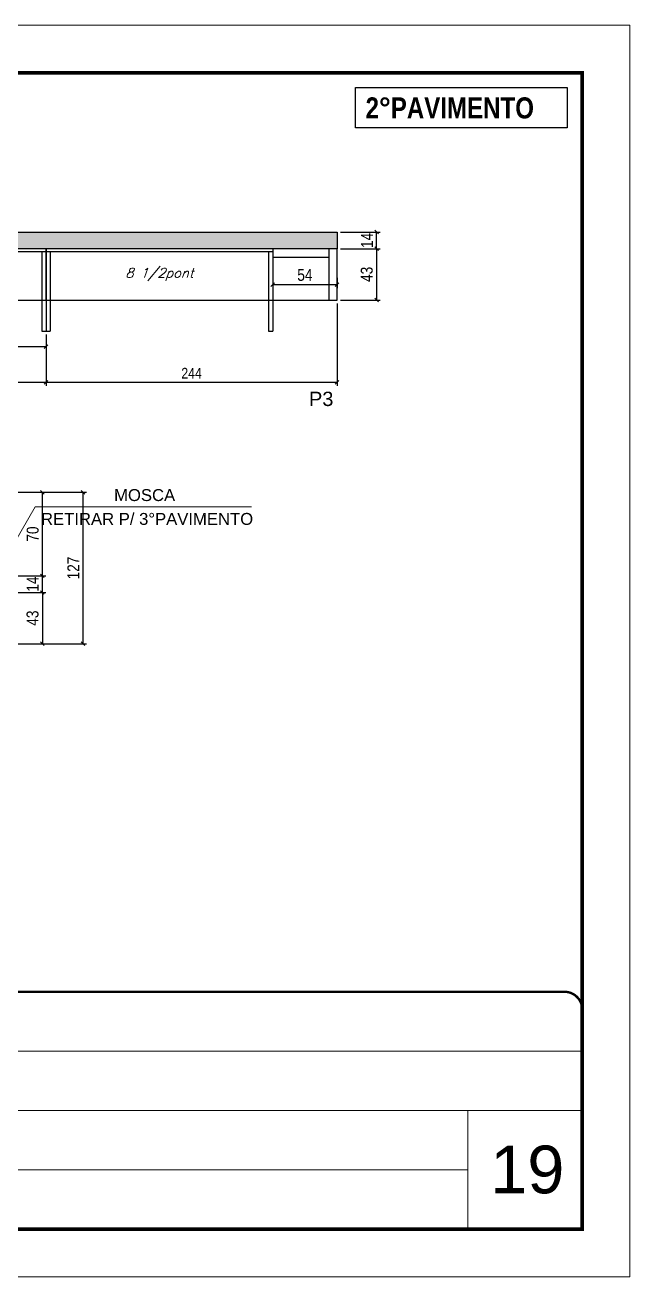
# Model space of a CAD drawing. Extents: x 3330 to 22105, y 1197 to 30204.
# Drawn here: x 17007 to 17515, y 24169 to 25219 of the extents above; entities that cross this region are included whole.
import ezdxf
from ezdxf.enums import TextEntityAlignment as Align

# ---------------------------------------------------------------- set-up
doc = ezdxf.new("R2010")
doc.units = 0
doc.linetypes.add('CONTINUO', pattern=[0])
doc.linetypes.add('DASHED', pattern=[0.75, 0.5, -0.25])
for name, color, linetype in [('5', 5, 'Continuous'), ('COTA', 241, 'Continuous'), ('NOMENCLATURA', 7, 'Continuous'), ('Painéis', 200, 'Continuous'), ('SARR_2.2x7', 40, 'Continuous'), ('SARR_3.5x7', 81, 'Continuous'), ('texto', 7, 'Continuous')]:
    doc.layers.add(name, color=color, linetype=linetype)
for name, color, linetype, lineweight in [('CARIMBO', 255, 'Continuous', 9), ('Folhas', 255, 'Continuous', 9), ('Hachura', 251, 'Continuous', 9), ('SARRAFO DE PRESSAO', 251, 'DASHED', 9)]:
    doc.layers.add(name, color=color, linetype=linetype, lineweight=lineweight)
doc.styles.add('ARIAL', font='arial.ttf')
doc.styles.add('COTA TECNICA', font='techl___.ttf', dxfattribs={"height": 10})
doc.styles.add('COTA TECNICA-50', font='techl___.ttf', dxfattribs={"height": 9})
doc.styles.add('Romans', font='romans.shx')
doc.styles.get("Standard").update_dxf_attribs({"font": 'arial.ttf'})
doc.styles.add('TECNICA', font='techb___.ttf', dxfattribs={"height": 10})
doc.dimstyles.new('3x', dxfattribs={"dimtxt": 10, "dimasz": 5, "dimexe": 7, "dimexo": 5, "dimgap": 4, "dimtad": 1, "dimdec": 4, "dimlfac": 0.333333, "dimdsep": 46, "dimtxsty": 'Standard', "dimblk": 'DOT', "dimcen": 0.09, "dimclrd": 1, "dimclre": 1, "dimclrt": 2, "dimadec": 0, "dimazin": 2, "dimtfac": 1, "dimtdec": 4, "dimtmove": 0, "dimatfit": 3, "dimldrblk": 'DOT', "dimfxl": 1, "dimtolj": 1, "dimtzin": 0, "dimlwd": 9, "dimlwe": 9, "dimarcsym": 0})
doc.dimstyles.new('COTA PAINEL-50', dxfattribs={"dimtxt": 9, "dimasz": 3, "dimexe": 3, "dimexo": 3, "dimgap": 3, "dimtad": 1, "dimdec": 1, "dimzin": 12, "dimdsep": 46, "dimtxsty": 'COTA TECNICA-50', "dimblk1": 'OBLIQUE', "dimblk2": 'OBLIQUE', "dimsah": 1, "dimcen": 0.9, "dimclrd": 4, "dimclre": 4, "dimclrt": 240, "dimadec": 1, "dimazin": 3, "dimtfac": 1, "dimtdec": 1, "dimtmove": 0, "dimatfit": 3, "dimfxl": 1, "dimtolj": 1, "dimtzin": 12, "dimarcsym": 0})
doc.dimstyles.new('PAINEL', dxfattribs={"dimtxt": 10, "dimasz": 3, "dimexe": 3, "dimexo": 3, "dimgap": 3, "dimtad": 1, "dimdec": 1, "dimzin": 12, "dimdsep": 46, "dimtxsty": 'COTA TECNICA', "dimblk1": 'OBLIQUE', "dimblk2": 'OBLIQUE', "dimsah": 1, "dimcen": 0.9, "dimclrd": 4, "dimclre": 4, "dimclrt": 240, "dimadec": 1, "dimazin": 3, "dimtfac": 1, "dimtdec": 1, "dimtmove": 0, "dimatfit": 3, "dimfxl": 1, "dimtolj": 1, "dimtzin": 12, "dimarcsym": 0})

# ---------------------------------------------------------------- blocks, each defined once
blk = doc.blocks.new('9999999999')
at = {"color": 30, "linetype": 'CONTINUO'}
for p, q in [((98564.6, 34379.6), (99584, 34379.6)), ((98564.6, 34329.8), (99488, 34329.8)), ((99584, 34329.8), (99488, 34329.8)), ((99488, 34329.8), (99488, 34230.2)), ((98564.6, 34280), (99488, 34280))]:
    blk.add_line(p, q, dxfattribs=at)
at = {"color": 30, "linetype": 'CONTINUO', "const_width": 2}
blk.add_lwpolyline([(99584, 34230.2), (99584, 34414.4, 0.414214), (99569, 34429.4), (98229, 34429.4, 0.414214), (98214, 34414.4), (98214, 34245.2, 0.414214), (98229, 34230.2), (99584, 34230.2)], format="xyb", dxfattribs=at)
at = {"layer": 'Folhas'}
blk.add_lwpolyline([(98139, 34190.2), (99624, 34190.2), (99624, 35240.2), (98139, 35240.2)], close=True, dxfattribs=at)
at = {"layer": 'Folhas', "color": 30, "const_width": 3}
blk.add_lwpolyline([(98214, 34230.2), (99584, 34230.2), (99584, 35200.2), (98214, 35200.2)], close=True, dxfattribs=at)
blk = doc.blocks.new('_Oblique')
at = {"color": 0, "linetype": 'ByBlock', "lineweight": -2}
blk.add_line((-0.5, -0.5), (0.5, 0.5), dxfattribs=at)
blk = doc.blocks.new('*D3655')
at = {"layer": 'COTA', "color": 4, "linetype": 'ByBlock', "lineweight": -2, "transparency": 16777216}
for p, q in [((17269, 24985.2), (17269, 24916.2)), ((17025, 24959.2), (17025, 24916.2)), ((17025, 24919.2), (17269, 24919.2))]:
    blk.add_line(p, q, dxfattribs=at)
at = {"layer": 'Defpoints', "color": 0, "linetype": 'ByBlock', "transparency": 16777216}
for p in [(17269, 24988.2), (17025, 24962.2), (17269, 24919.2)]:
    blk.add_point(p, dxfattribs=at)
at = {"layer": 'COTA', "color": 4, "linetype": 'ByBlock', "lineweight": -2, "transparency": 16777216, "xscale": 3, "yscale": 3, "zscale": 3, "rotation": 180}
blk.add_blockref('_Oblique', (17025, 24919.2), dxfattribs=at)
at = {"layer": 'COTA', "color": 4, "linetype": 'ByBlock', "lineweight": -2, "transparency": 16777216, "xscale": 3, "yscale": 3, "zscale": 3}
blk.add_blockref('_Oblique', (17269, 24919.2), dxfattribs=at)
at = {"layer": 'COTA', "color": 240, "linetype": 'ByBlock', "transparency": 16777216, "insert": (17147, 24926.8), "char_height": 9, "attachment_point": 5, "style": 'COTA TECNICA-50'}
blk.add_mtext('\\A1;244', dxfattribs=at)
blk = doc.blocks.new('*D3656')
at = {"layer": 'COTA', "color": 4, "linetype": 'ByBlock', "lineweight": -2, "transparency": 16777216}
for p, q in [((16761.5, 24985.2), (16761.5, 24916.2)), ((17025, 24959.2), (17025, 24916.2)), ((16761.5, 24919.2), (17025, 24919.2))]:
    blk.add_line(p, q, dxfattribs=at)
at = {"layer": 'Defpoints', "color": 0, "linetype": 'ByBlock', "transparency": 16777216}
for p in [(16761.5, 24988.2), (17025, 24962.2), (17025, 24919.2)]:
    blk.add_point(p, dxfattribs=at)
at = {"layer": 'COTA', "color": 4, "linetype": 'ByBlock', "lineweight": -2, "transparency": 16777216, "xscale": 3, "yscale": 3, "zscale": 3, "rotation": 180}
blk.add_blockref('_Oblique', (16761.5, 24919.2), dxfattribs=at)
at = {"layer": 'COTA', "color": 4, "linetype": 'ByBlock', "lineweight": -2, "transparency": 16777216, "xscale": 3, "yscale": 3, "zscale": 3}
blk.add_blockref('_Oblique', (17025, 24919.2), dxfattribs=at)
at = {"layer": 'COTA', "color": 240, "linetype": 'ByBlock', "transparency": 16777216, "insert": (16893.3, 24927.4), "char_height": 10, "attachment_point": 5, "style": 'COTA TECNICA'}
blk.add_mtext('\\A1;263.5', dxfattribs=at)
blk = doc.blocks.new('*D3657')
at = {"layer": 'COTA', "color": 4, "lineweight": -2, "transparency": 16777216}
for p, q in [((17215, 25006.7), (17215, 24998)), ((17269, 25001), (17215, 25001)), ((17269, 25006.7), (17269, 24998))]:
    blk.add_line(p, q, dxfattribs=at)
at = {"layer": 'Defpoints', "color": 0, "transparency": 16777216}
for p in [(17215, 25009.7), (17215, 25001), (17269, 25009.7)]:
    blk.add_point(p, dxfattribs=at)
at = {"layer": 'COTA', "color": 4, "lineweight": -2, "transparency": 16777216, "xscale": 3, "yscale": 3, "zscale": 3, "rotation": 180}
blk.add_blockref('_Oblique', (17215, 25001), dxfattribs=at)
at = {"layer": 'COTA', "color": 4, "lineweight": -2, "transparency": 16777216, "xscale": 3, "yscale": 3, "zscale": 3}
blk.add_blockref('_Oblique', (17269, 25001), dxfattribs=at)
at = {"layer": 'COTA', "color": 240, "transparency": 16777216, "insert": (17242, 25009.2), "char_height": 10, "attachment_point": 5, "style": 'COTA TECNICA'}
blk.add_mtext('\\A1;54', dxfattribs=at)
blk = doc.blocks.new('*D3661')
at = {"layer": 'COTA', "color": 4, "linetype": 'ByBlock', "lineweight": -2, "transparency": 16777216}
for p, q in [((17272, 25031.2), (17305.1, 25031.2)), ((17302.1, 25031.2), (17302.1, 24988.2)), ((17272, 24988.2), (17305.1, 24988.2))]:
    blk.add_line(p, q, dxfattribs=at)
at = {"layer": 'Defpoints', "color": 0, "linetype": 'ByBlock', "transparency": 16777216}
for p in [(17269, 25031.2), (17269, 24988.2), (17302.1, 24988.2)]:
    blk.add_point(p, dxfattribs=at)
at = {"layer": 'COTA', "color": 4, "linetype": 'ByBlock', "lineweight": -2, "transparency": 16777216, "xscale": 3, "yscale": 3, "zscale": 3}
for p, rotation in [((17302.1, 25031.2), 90), ((17302.1, 24988.2), 270)]:
    blk.add_blockref('_Oblique', p, dxfattribs=dict(at, rotation=rotation))
at = {"layer": 'COTA', "color": 240, "linetype": 'ByBlock', "transparency": 16777216, "insert": (17293.9, 25009.7), "char_height": 10, "attachment_point": 5, "rotation": 90, "style": 'COTA TECNICA'}
blk.add_mtext('\\A1;43', dxfattribs=at)
blk = doc.blocks.new('*D3662')
at = {"layer": 'COTA', "color": 4, "linetype": 'ByBlock', "lineweight": -2, "transparency": 16777216}
for p, q in [((17272, 25045.2), (17305.1, 25045.2)), ((17302.1, 25031.2), (17302.1, 25045.2)), ((17272, 25031.2), (17305.1, 25031.2))]:
    blk.add_line(p, q, dxfattribs=at)
at = {"layer": 'Defpoints', "color": 0, "linetype": 'ByBlock', "transparency": 16777216}
for p in [(17269, 25045.2), (17302.1, 25045.2), (17269, 25031.2)]:
    blk.add_point(p, dxfattribs=at)
at = {"layer": 'COTA', "color": 4, "linetype": 'ByBlock', "lineweight": -2, "transparency": 16777216, "xscale": 3, "yscale": 3, "zscale": 3}
for p, rotation in [((17302.1, 25045.2), 90), ((17302.1, 25031.2), 270)]:
    blk.add_blockref('_Oblique', p, dxfattribs=dict(at, rotation=rotation))
at = {"layer": 'COTA', "color": 240, "linetype": 'ByBlock', "transparency": 16777216, "insert": (17294.1, 25038.2), "char_height": 10, "attachment_point": 5, "rotation": 90, "style": 'COTA TECNICA'}
blk.add_mtext('\\A1;14', dxfattribs=at)
blk = doc.blocks.new('*D3667')
at = {"layer": 'COTA', "color": 4, "lineweight": -2, "transparency": 16777216}
for p, q in [((16903, 24985.2), (16903, 24946.1)), ((17025, 24959.2), (17025, 24946.1)), ((16903, 24949.1), (17025, 24949.1))]:
    blk.add_line(p, q, dxfattribs=at)
at = {"layer": 'Defpoints', "color": 0, "transparency": 16777216}
for p in [(16903, 24988.2), (17025, 24962.2), (17025, 24949.1)]:
    blk.add_point(p, dxfattribs=at)
at = {"layer": 'COTA', "color": 4, "lineweight": -2, "transparency": 16777216, "xscale": 3, "yscale": 3, "zscale": 3, "rotation": 180}
blk.add_blockref('_Oblique', (16903, 24949.1), dxfattribs=at)
at = {"layer": 'COTA', "color": 4, "lineweight": -2, "transparency": 16777216, "xscale": 3, "yscale": 3, "zscale": 3}
blk.add_blockref('_Oblique', (17025, 24949.1), dxfattribs=at)
at = {"layer": 'COTA', "color": 240, "transparency": 16777216, "insert": (16964, 24957.1), "char_height": 10, "attachment_point": 5, "style": 'COTA TECNICA'}
blk.add_mtext('\\A1;122', dxfattribs=at)
blk = doc.blocks.new('*D3679')
at = {"layer": 'COTA', "color": 4, "linetype": 'ByBlock', "lineweight": -2, "transparency": 16777216}
for p, q in [((16964, 24756.9), (17024.9, 24756.9)), ((17021.9, 24742.9), (17021.9, 24756.9)), ((16964, 24742.9), (17024.9, 24742.9))]:
    blk.add_line(p, q, dxfattribs=at)
at = {"layer": 'Defpoints', "color": 0, "linetype": 'ByBlock', "transparency": 16777216}
for p in [(16961, 24756.9), (17021.9, 24756.9), (16961, 24742.9)]:
    blk.add_point(p, dxfattribs=at)
at = {"layer": 'COTA', "color": 4, "linetype": 'ByBlock', "lineweight": -2, "transparency": 16777216, "xscale": 3, "yscale": 3, "zscale": 3}
for p, rotation in [((17021.9, 24756.9), 90), ((17021.9, 24742.9), 270)]:
    blk.add_blockref('_Oblique', p, dxfattribs=dict(at, rotation=rotation))
at = {"layer": 'COTA', "color": 240, "linetype": 'ByBlock', "transparency": 16777216, "insert": (17013.8, 24749.9), "char_height": 10, "attachment_point": 5, "rotation": 90, "style": 'COTA TECNICA'}
blk.add_mtext('\\A1;14', dxfattribs=at)
blk = doc.blocks.new('*D3680')
at = {"layer": 'COTA', "color": 4, "linetype": 'ByBlock', "lineweight": -2, "transparency": 16777216}
for p, q in [((16964, 24742.9), (17024.9, 24742.9)), ((17021.9, 24742.9), (17021.9, 24699.9)), ((16931, 24699.9), (17024.9, 24699.9))]:
    blk.add_line(p, q, dxfattribs=at)
at = {"layer": 'Defpoints', "color": 0, "linetype": 'ByBlock', "transparency": 16777216}
for p in [(16961, 24742.9), (16928, 24699.9), (17021.9, 24699.9)]:
    blk.add_point(p, dxfattribs=at)
at = {"layer": 'COTA', "color": 4, "linetype": 'ByBlock', "lineweight": -2, "transparency": 16777216, "xscale": 3, "yscale": 3, "zscale": 3}
for p, rotation in [((17021.9, 24742.9), 90), ((17021.9, 24699.9), 270)]:
    blk.add_blockref('_Oblique', p, dxfattribs=dict(at, rotation=rotation))
at = {"layer": 'COTA', "color": 240, "linetype": 'ByBlock', "transparency": 16777216, "insert": (17013.7, 24721.4), "char_height": 10, "attachment_point": 5, "rotation": 90, "style": 'COTA TECNICA'}
blk.add_mtext('\\A1;43', dxfattribs=at)
blk = doc.blocks.new('*D3683')
at = {"layer": 'COTA', "color": 4, "lineweight": -2, "transparency": 16777216}
for p, q in [((16964, 24826.9), (17024.9, 24826.9)), ((17021.9, 24756.9), (17021.9, 24826.9)), ((16964, 24756.9), (17024.9, 24756.9))]:
    blk.add_line(p, q, dxfattribs=at)
at = {"layer": 'Defpoints', "color": 0, "transparency": 16777216}
for p in [(16961, 24826.9), (17021.9, 24826.9), (16961, 24756.9)]:
    blk.add_point(p, dxfattribs=at)
at = {"layer": 'COTA', "color": 4, "lineweight": -2, "transparency": 16777216, "xscale": 3, "yscale": 3, "zscale": 3}
for p, rotation in [((17021.9, 24826.9), 90), ((17021.9, 24756.9), 270)]:
    blk.add_blockref('_Oblique', p, dxfattribs=dict(at, rotation=rotation))
at = {"layer": 'COTA', "color": 240, "transparency": 16777216, "insert": (17013.8, 24791.9), "char_height": 10, "attachment_point": 5, "rotation": 90, "style": 'COTA TECNICA'}
blk.add_mtext('\\A1;70', dxfattribs=at)
blk = doc.blocks.new('*D3684')
at = {"layer": 'COTA', "color": 4, "lineweight": -2, "transparency": 16777216}
for p, q in [((16964, 24826.9), (17059, 24826.9)), ((17056, 24699.9), (17056, 24826.9)), ((16931, 24699.9), (17059, 24699.9))]:
    blk.add_line(p, q, dxfattribs=at)
at = {"layer": 'Defpoints', "color": 0, "transparency": 16777216}
for p in [(16961, 24826.9), (17056, 24826.9), (16928, 24699.9)]:
    blk.add_point(p, dxfattribs=at)
at = {"layer": 'COTA', "color": 4, "lineweight": -2, "transparency": 16777216, "xscale": 3, "yscale": 3, "zscale": 3}
for p, rotation in [((17056, 24826.9), 90), ((17056, 24699.9), 270)]:
    blk.add_blockref('_Oblique', p, dxfattribs=dict(at, rotation=rotation))
at = {"layer": 'COTA', "color": 240, "transparency": 16777216, "insert": (17047.9, 24763.4), "char_height": 10, "attachment_point": 5, "rotation": 90, "style": 'COTA TECNICA'}
blk.add_mtext('\\A1;127', dxfattribs=at)
blk = doc.blocks.new('_Dot')
at = {"color": 0, "linetype": 'ByBlock', "lineweight": -2}
blk.add_line((-0.5, 0), (-1, 0), dxfattribs=at)
at = {"color": 0, "linetype": 'ByBlock', "const_width": 0.5}
blk.add_lwpolyline([(-0.25, 0, 1), (0.25, 0, 1)], format="xyb", close=True, dxfattribs=at)

msp = doc.modelspace()

# ---------------------------------------------------------------- hatches: boundary and pattern name
at = {"layer": 'COTA'}
h = msp.add_hatch(dxfattribs=at)
h.set_pattern_fill('AR-CONC', color=256, scale=0.03)
h.paths.add_polyline_path([(16761.54, 25031.18), (17025.04, 25031.18), (17269.04, 25031.18), (17269.04, 25045.18), (16775.04, 25045.18), (16473.04, 25045.18), (16229.04, 25045.18), (16229.04, 25031.18), (16473.04, 25031.18), (16736.54, 25031.18), (16736.54, 24988.18), (16761.54, 24988.18)])

# ---------------------------------------------------------------- linework, layer by layer
for p, q in [((16775.04, 25045.18), (17269.04, 25045.18)), ((17269.04, 25045.18), (17269.04, 25031.18))]:
    msp.add_line(p, q, dxfattribs=at)
at = {"layer": 'COTA', "linetype": 'ByBlock'}
for p, q in [((17025.04, 24988.18), (17025.04, 24962.18)), ((17021.54, 24962.18), (17028.54, 24962.18)), ((17211.54, 24962.18), (17215.04, 24962.18))]:
    msp.add_line(p, q, dxfattribs=at)
at = {"layer": 'NOMENCLATURA'}
msp.add_lwpolyline([(17284.33, 25166.32), (17461.86, 25166.32), (17461.86, 25132.5), (17284.33, 25132.5)], close=True, dxfattribs=at)
at = {"layer": 'Painéis', "linetype": 'Continuous'}
msp.add_line((17025.04, 24988.18), (17025.04, 25031.18), dxfattribs=at)
for points in [[(17025.04, 25031.18), (16761.54, 25031.18), (16761.54, 24988.18), (17025.04, 24988.18)], [(17269.04, 25031.18), (17025.04, 25031.18), (17025.04, 24988.18), (17269.04, 24988.18)]]:
    msp.add_lwpolyline(points, close=True, dxfattribs=at)
at = {"layer": 'SARR_2.2x7', "linetype": 'Continuous'}
for p, q in [((16776.54, 25028.98), (17025.04, 25028.98)), ((17025.04, 25028.98), (17215.04, 25028.98)), ((17215.04, 25024.18), (17262.04, 25024.18)), ((17262.04, 25031.18), (17262.04, 24988.18))]:
    msp.add_line(p, q, dxfattribs=at)
at = {"layer": 'SARR_3.5x7'}
for p, q in [((17021.54, 25028.98), (17021.54, 24962.18)), ((17028.54, 25028.98), (17028.54, 24962.18)), ((17211.54, 25028.98), (17211.54, 24962.18)), ((17215.04, 25031.18), (17215.04, 24962.18))]:
    msp.add_line(p, q, dxfattribs=at)

# ---------------------------------------------------------------- block references
at = {"layer": 'SARRAFO DE PRESSAO', "color": 6, "linetype": 'ByBlock'}
msp.add_blockref('9999999999', (-82109.42, -10021.38), dxfattribs=at)

# ---------------------------------------------------------------- texts
at = {"layer": '5', "linetype": 'Continuous'}
msp.add_text('P3', height=12, rotation=359.99996, dxfattribs=at).set_placement((17245.43, 24899.29))
at = {"layer": 'CARIMBO', "style": 'ARIAL'}
for s, height, p in [('MOSCA', 10, (17082.02, 24819.6)), ('19', 40, (17397.42, 24238.97))]:
    msp.add_text(s, height=height, dxfattribs=at).set_placement(p)
msp.add_text('RETIRAR P/ 3°PAVIMENTO', height=10, dxfattribs=at).set_placement((17020.74, 24809.6), align=Align.TOP_LEFT)
at = {"layer": 'NOMENCLATURA', "style": 'TECNICA'}
msp.add_text('2°PAVIMENTO ', height=17.6379, dxfattribs=at).set_placement((17292.91, 25140.51))
at = {"layer": 'texto', "color": 2, "insert": (17120.04, 25009.68), "char_height": 8, "attachment_point": 5, "style": 'Romans'}
msp.add_mtext('{\\Q19;\\C256;8 1/2pont}', dxfattribs=at)

# ---------------------------------------------------------------- dimensions: what is measured, and where the dimension line sits
at = {"layer": 'COTA', "linetype": 'ByBlock'}
for base, p1, p2, picture, middle in [((17302.13, 25045.18), (17269.04, 25031.18), (17269.04, 25045.18), '*D3662', (17302.13, 25038.18)), ((17021.92, 24756.86), (16961.04, 24742.86), (16961.04, 24756.86), '*D3679', (17021.92, 24749.86))]:
    dim = msp.add_linear_dim(base=base, p1=p1, p2=p2, angle=90, dimstyle='PAINEL', dxfattribs=at)
    dim.commit()
    dim.dimension.update_dxf_attribs({"geometry": picture, "text_midpoint": middle, "dimtype": 160})
for base, p1, p2, angle, picture, middle in [((17302.13, 24988.18), (17269.04, 25031.18), (17269.04, 24988.18), 90, '*D3661', (17293.92, 25009.68)), ((17025.04, 24919.18), (16761.54, 24988.18), (17025.04, 24962.18), 180, '*D3656', (16893.29, 24927.4)), ((17021.92, 24699.86), (16961.04, 24742.86), (16928.04, 24699.86), 90, '*D3680', (17013.7, 24721.36))]:
    dim = msp.add_linear_dim(base=base, p1=p1, p2=p2, angle=angle, dimstyle='PAINEL', dxfattribs=at)
    dim.commit()
    dim.dimension.update_dxf_attribs({"geometry": picture, "text_midpoint": middle})
at = {"layer": 'COTA'}
for base, p1, p2, angle, picture, middle in [((17215.04, 25001.05), (17269.04, 25009.68), (17215.04, 25009.68), 180, '*D3657', (17242.04, 25009.16)), ((17056.02, 24826.86), (16928.04, 24699.86), (16961.04, 24826.86), 90, '*D3684', (17047.94, 24763.36)), ((17021.92, 24826.86), (16961.04, 24756.86), (16961.04, 24826.86), 90, '*D3683', (17013.82, 24791.86))]:
    dim = msp.add_linear_dim(base=base, p1=p1, p2=p2, angle=angle, dimstyle='PAINEL', dxfattribs=at)
    dim.commit()
    dim.dimension.update_dxf_attribs({"geometry": picture, "text_midpoint": middle})
dim = msp.add_linear_dim(base=(17025.04, 24949.09), p1=(16903.04, 24988.18), p2=(17025.04, 24962.18), dimstyle='PAINEL', override={"dimtmove": 1}, dxfattribs=at)
dim.commit()
dim.dimension.update_dxf_attribs({"geometry": '*D3667', "text_midpoint": (16964.04, 24957.15)})
at = {"layer": 'COTA', "linetype": 'ByBlock'}
dim = msp.add_linear_dim(base=(17269.04, 24919.18), p1=(17025.04, 24962.18), p2=(17269.04, 24988.18), angle=0, dimstyle='COTA PAINEL-50', override={"dimarcsym": 1}, dxfattribs=at)
dim.commit()
dim.dimension.update_dxf_attribs({"geometry": '*D3655', "text_midpoint": (17147.04, 24926.75)})

# ---------------------------------------------------------------- leaders
at = {"layer": 'Hachura'}
msp.add_leader([(16987.07, 24764.63), (17015.92, 24814.6), (17197.36, 24814.6)], dimstyle='3x', override={"dimasz": 17.5, "dimgap": 4, "dimtad": 0}, dxfattribs=at)

doc.saveas('drawing.dxf')
